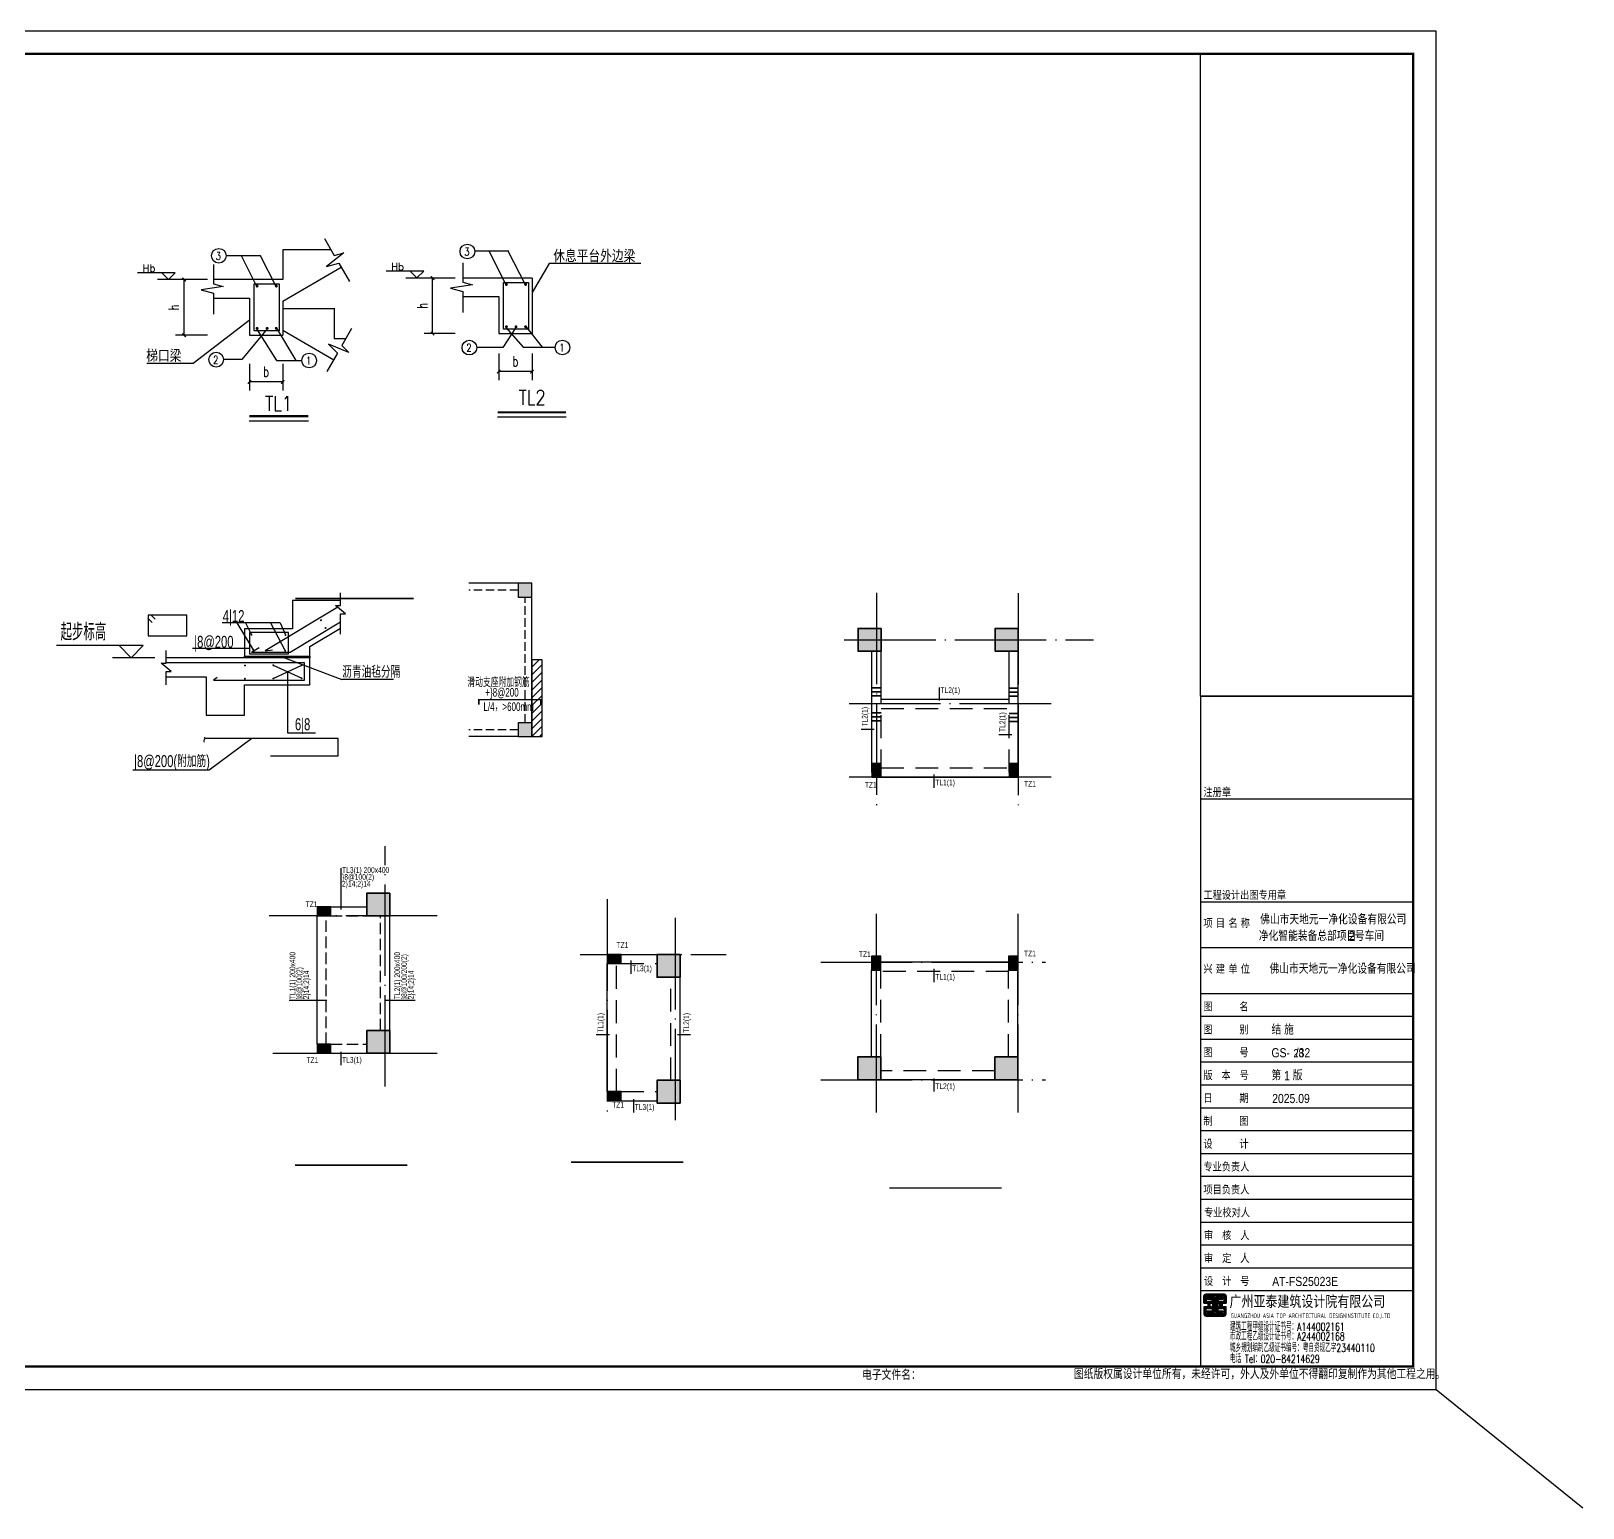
# Model space of a CAD drawing. Extents: x -695511 to 885008, y -751583 to -95266.
# Drawn here: x 506268 to 540210, y -554056 to -521764 of the extents above; entities that cross this region are included whole.
import ezdxf
from ezdxf.enums import TextEntityAlignment as Align

# ---------------------------------------------------------------- set-up
doc = ezdxf.new("R2010")
doc.units = 0
doc.header["$LTSCALE"] = 1000
doc.header["$MEASUREMENT"] = 0
for name, pattern in [('DASH', [0.35, 0.25, -0.1]), ('DOTE', [2.42, 2, -0.2, 0.02, -0.2]), ('线型3', [750, 500, -250])]:
    doc.linetypes.add(name, pattern=pattern)
for name, color, linetype in [('13', 13, 'Continuous'), ('14', 1, 'Continuous'), ('2', 2, 'Continuous'), ('6', 6, 'Continuous'), ('_0', 7, 'Continuous'), ('CT', 3, 'Continuous'), ('DIM_SYMB', 3, 'Continuous'), ('DOTE', 1, 'Continuous'), ('PDIM', 3, 'Continuous'), ('PUB_DIM', 3, 'Continuous'), ('PUB_TEXT', 7, 'Continuous'), ('PUB_TITLE', 4, 'Continuous'), ('ROOF', 4, 'Continuous'), ('S_STAIR', 2, 'Continuous'), ('SEDOTE', 40, 'DOTE'), ('SM', 7, 'Continuous'), ('TZ', 11, 'Continuous'), ('WALL', 4, 'Continuous'), ('X向次梁编号', 7, 'Continuous'), ('X向次梁集中标注', 7, 'Continuous'), ('填充', 8, 'Continuous'), ('板面钢筋', 2, 'Continuous'), ('板面钢筋字串', 4, 'Continuous'), ('板面钢筋尺寸', 3, 'Continuous')]:
    doc.layers.add(name, color=color, linetype=linetype)
for name, color, linetype, lineweight in [('BEAM', 4, 'Continuous', 25), ('BEAM-DASH', 4, '线型3', 25), ('DIM', 3, 'Continuous', 25), ('梁附加箍筋', 1, 'Continuous', 35), ('砼柱', 2, 'Continuous', 35)]:
    doc.layers.add(name, color=color, linetype=linetype, lineweight=lineweight)
doc.styles.add('_HZTXT', font='gs_txt.shx', dxfattribs={"width": 0.8, "bigfont": 'HZTXT.shx'})
doc.styles.add('DIM_FONT', font='SIMPLEX', dxfattribs={"width": 0.7, "bigfont": 'GBCBIG'})
doc.styles.add('GS_Rein', font='GS_TXT.shx', dxfattribs={"width": 0.7, "bigfont": 'GS_HZTXT.shx'})
doc.styles.add('HAIWENRS', font='haiwenrs.shx', dxfattribs={"width": 0.9, "height": 300, "bigfont": 'acci-dx.shx'})
doc.styles.add('HT', font='simhei.ttf', dxfattribs={"width": 0.7})
doc.styles.add('hwzw', font='haiwenrs.shx', dxfattribs={"width": 0.6, "bigfont": 'haiwenzw.shx'})
doc.styles.add('HZ', font='simplex.shx', dxfattribs={"width": 0.8, "bigfont": '1hztxt.shx'})
doc.styles.add('hztxt', font='romand_pkpm', dxfattribs={"bigfont": 'gbcbig'})
doc.styles.add('hztxt0', font='romans.shx', dxfattribs={"bigfont": 'gbcbig0.shx'})
doc.styles.get("Standard").update_dxf_attribs({"font": 'gbenor.shx', "bigfont": 'gbcbig.shx'})
doc.styles.add('宋体', font='simsun.ttc')
doc.dimstyles.new('DIMN', dxfattribs={"dimtxt": 300, "dimasz": 100, "dimexe": 250, "dimexo": 300, "dimgap": 150, "dimtad": 1, "dimdec": 0, "dimzin": 0, "dimdsep": 46, "dimtxsty": 'DIM_FONT', "dimblk": 'ARCHTICK', "dimcen": 0.09, "dimclrt": 7, "dimazin": 2, "dimtfac": 1, "dimtdec": 0, "dimtix": 1, "dimtmove": 2, "dimatfit": 3, "dimfxl": 1, "dimtolj": 1, "dimtzin": 0, "dimarcsym": 0})

# ---------------------------------------------------------------- blocks, each defined once
blk = doc.blocks.new('_ArchTick')
at = {"color": 0, "linetype": 'ByBlock', "const_width": 0.4}
blk.add_lwpolyline([(-0.5, -0.5), (0.5, 0.5)], dxfattribs=at)
blk = doc.blocks.new('*D56')
at = {"layer": 'Defpoints', "color": 0, "transparency": 16777216}
for p in [(807984, -237435), (808956, -237435), (807984, -238263)]:
    blk.add_point(p, dxfattribs=at)
at = {"layer": 'PUB_DIM', "color": 0, "lineweight": -2, "transparency": 16777216}
for p, q in [((807984, -237735), (807984, -238513)), ((808956, -237735), (808956, -238513)), ((808956, -238263), (807984, -238263))]:
    blk.add_line(p, q, dxfattribs=at)
at = {"layer": 'PUB_DIM', "color": 0, "lineweight": -2, "transparency": 16777216, "xscale": 100, "yscale": 100, "zscale": 100, "rotation": 180}
blk.add_blockref('_ArchTick', (807984, -238263), dxfattribs=at)
at = {"layer": 'PUB_DIM', "color": 0, "lineweight": -2, "transparency": 16777216, "xscale": 100, "yscale": 100, "zscale": 100}
blk.add_blockref('_ArchTick', (808956, -238263), dxfattribs=at)
at = {"layer": 'PUB_DIM', "color": 7, "transparency": 16777216, "insert": (808470, -237963), "char_height": 300, "attachment_point": 5, "style": 'DIM_FONT'}
blk.add_mtext('\\A1;b', dxfattribs=at)
blk = doc.blocks.new('A$C2F415FA3')
at = {"layer": 'PUB_TEXT'}
for p, q in [((2982, 1252), (1353, 0)), ((1353, 0), (0, 0))]:
    blk.add_line(p, q, dxfattribs=at)
at = {"layer": 'PDIM', "style": 'HZ'}
blk.add_text('梯口梁', height=360, dxfattribs=at).set_placement((-18, 41))
blk = doc.blocks.new('*D57')
at = {"layer": 'Defpoints', "color": 0, "transparency": 16777216}
for p in [(806079, -235280), (807061, -235280), (807061, -236900)]:
    blk.add_point(p, dxfattribs=at)
at = {"layer": 'PUB_DIM', "color": 0, "lineweight": -2, "transparency": 16777216}
for p, q in [((806761, -235280), (805829, -235280)), ((806079, -236900), (806079, -235280)), ((806761, -236900), (805829, -236900))]:
    blk.add_line(p, q, dxfattribs=at)
at = {"layer": 'PUB_DIM', "color": 0, "lineweight": -2, "transparency": 16777216, "xscale": 100, "yscale": 100, "zscale": 100}
for p, rotation in [((806079, -235280), 90), ((806079, -236900), 270)]:
    blk.add_blockref('_ArchTick', p, dxfattribs=dict(at, rotation=rotation))
at = {"layer": 'PUB_DIM', "color": 7, "transparency": 16777216, "insert": (805779, -236090), "char_height": 300, "attachment_point": 5, "rotation": 90, "style": 'DIM_FONT'}
blk.add_mtext('\\A1;h', dxfattribs=at)
blk = doc.blocks.new('*D58')
at = {"layer": 'Defpoints', "color": 0, "transparency": 16777216}
for p in [(813326, -235234), (814287, -235234), (814287, -236854)]:
    blk.add_point(p, dxfattribs=at)
at = {"layer": 'PUB_DIM', "color": 0, "lineweight": -2, "transparency": 16777216}
for p, q in [((813987, -235234), (813076, -235234)), ((813326, -236854), (813326, -235234)), ((813987, -236854), (813076, -236854))]:
    blk.add_line(p, q, dxfattribs=at)
at = {"layer": 'PUB_DIM', "color": 0, "lineweight": -2, "transparency": 16777216, "xscale": 100, "yscale": 100, "zscale": 100}
for p, rotation in [((813326, -235234), 90), ((813326, -236854), 270)]:
    blk.add_blockref('_ArchTick', p, dxfattribs=dict(at, rotation=rotation))
at = {"layer": 'PUB_DIM', "color": 7, "transparency": 16777216, "insert": (813026, -236044), "char_height": 300, "attachment_point": 5, "rotation": 90, "style": 'DIM_FONT'}
blk.add_mtext('\\A1;h', dxfattribs=at)
blk = doc.blocks.new('*D59')
at = {"layer": 'Defpoints', "color": 0, "transparency": 16777216}
for p in [(815254, -237134), (816226, -237134), (815254, -237962)]:
    blk.add_point(p, dxfattribs=at)
at = {"layer": 'PUB_DIM', "color": 0, "lineweight": -2, "transparency": 16777216}
for p, q in [((815254, -237434), (815254, -238212)), ((816226, -237434), (816226, -238212)), ((816226, -237962), (815254, -237962))]:
    blk.add_line(p, q, dxfattribs=at)
at = {"layer": 'PUB_DIM', "color": 0, "lineweight": -2, "transparency": 16777216, "xscale": 100, "yscale": 100, "zscale": 100, "rotation": 180}
blk.add_blockref('_ArchTick', (815254, -237962), dxfattribs=at)
at = {"layer": 'PUB_DIM', "color": 0, "lineweight": -2, "transparency": 16777216, "xscale": 100, "yscale": 100, "zscale": 100}
blk.add_blockref('_ArchTick', (816226, -237962), dxfattribs=at)
at = {"layer": 'PUB_DIM', "color": 7, "transparency": 16777216, "insert": (815740, -237662), "char_height": 300, "attachment_point": 5, "style": 'DIM_FONT'}
blk.add_mtext('\\A1;b', dxfattribs=at)
blk = doc.blocks.new('滑动支座')
h = blk.add_hatch(color=251)
h.paths.add_polyline_path([(964248, -285260), (964648, -285260), (964648, -284860), (964248, -284860)])
h.paths.add_polyline_path([(964248, -289328), (964648, -289328), (964648, -288928), (964248, -288928)])
h = blk.add_hatch()
h.set_pattern_fill('ANSI31', color=2, scale=100, style=0)
h.set_pattern_definition([(45, (-654419, -276821.99), (-112.253202, 112.253202), [])])
h.paths.add_polyline_path([(964648, -289328), (964948, -289328), (964948, -287094), (964648, -287094)])
at = {"layer": '6'}
h = blk.add_hatch(dxfattribs=at)
h.set_pattern_fill('ANSI32', color=256, scale=10, style=0)
h.set_pattern_definition([(45, (-763576.684, -181193.515), (-33.6759605, 33.6759605), []), (45, (-763554.233, -181193.515), (-33.6759605, 33.6759605), [])])
h.paths.add_polyline_path([(958165, -286988), (956265, -286988), (956265, -287028), (958165, -287028)])
at = {"color": 4}
for p, q in [((964248, -284860), (962803, -284860)), ((964648, -288928), (964648, -285260)), ((964248, -289328), (962803, -289328))]:
    blk.add_line(p, q, dxfattribs=at)
at = {"color": 4, "linetype": 'DASH'}
for p, q in [((964248, -285060), (962803, -285060)), ((964448, -288928), (964448, -285260)), ((964248, -289128), (962803, -289128))]:
    blk.add_line(p, q, dxfattribs=at)
at = {"color": 6}
for points in [[(964248, -285260), (964648, -285260), (964648, -284860), (964248, -284860)], [(964248, -289328), (964648, -289328), (964648, -288928), (964248, -288928)]]:
    blk.add_lwpolyline(points, close=True, dxfattribs=at)
blk.add_lwpolyline([(956265, -286988), (958165, -286988), (958165, -287028), (956265, -287028)], close=True)
at = {"color": 2}
blk.add_lwpolyline([(964648, -289328), (964948, -289328), (964948, -287094), (964648, -287094)], close=True, dxfattribs=at)
at = {"layer": '2', "color": 6}
for p, q in [((958984, -285560), (956866, -286831)), ((953450, -285875), (953573, -285999)), ((953453, -285786), (953453, -286390)), ((954584, -285786), (953453, -285786)), ((953539, -285786), (953663, -285909)), ((954584, -286390), (954584, -285786)), ((957594, -286868), (959065, -285985)), ((953453, -286390), (954584, -286390)), ((957544, -286293), (956413, -286293)), ((956413, -286293), (956413, -286913)), ((957544, -286913), (957544, -286293)), ((956413, -286913), (957544, -286913)), ((956464, -286868), (956690, -286735)), ((956464, -286868), (957594, -286868)), ((956866, -286831), (957079, -286804)), ((958992, -289388), (955123, -289388)), ((958992, -289891), (958992, -289388)), ((957026, -289891), (958992, -289891))]:
    blk.add_line(p, q, dxfattribs=at)
at = {"layer": '2', "color": 6, "const_width": 27.6, "flags": 128}
for points in [[(958505, -285947, 0.766125), (958491, -285924, 1.305271)], [(956480, -286366, 0.766125), (956465, -286343, 1.305271)], [(957471, -286376, 0.766125), (957457, -286353, 1.305271)], [(958640, -286172, 0.766125), (958626, -286149, 1.305271)], [(956529, -286808, 0.766125), (956515, -286785, 1.305271)], [(957462, -286835, 0.766125), (957447, -286812, 1.305271)], [(956288, -287266, 0.766125), (956274, -287243, 1.305271)], [(957115, -287260, 0.766125), (957101, -287237, 1.305271)], [(957942, -287260, 0.766125), (957928, -287237, 1.305271)], [(956288, -287651, 0.766125), (956274, -287628, 1.305271)], [(957115, -287645, 0.766125), (957101, -287622, 1.305271)], [(957942, -287640, 0.766125), (957928, -287617, 1.305271)]]:
    blk.add_lwpolyline(points, format="xyb", close=True, dxfattribs=at)
at = {"layer": '2', "color": 6}
blk.add_lwpolyline([(955470, -287604), (955362, -287685), (958015, -287685), (958015, -287182), (953978, -287182)], dxfattribs=at)
at = {"layer": 'DIM'}
for p, q in [((957301, -286010), (955613, -286010)), ((956038, -286010), (956519, -286798)), ((956292, -286010), (956470, -286358)), ((957019, -286010), (957452, -286826)), ((957301, -286010), (957461, -286367)), ((953308, -286678), (950783, -286678)), ((952958, -287028), (952608, -286678)), ((952608, -286678), (952958, -287028)), ((953308, -286678), (952958, -287028)), ((952958, -287028), (953308, -286678)), ((956413, -286760), (954750, -286760)), ((953646, -287028), (952416, -287028)), ((957105, -287251), (957932, -287630)), ((957105, -287636), (957932, -287251)), ((957387, -287012), (959105, -287665)), ((957521, -287442), (957521, -289219)), ((960610, -287665), (959105, -287665)), ((957521, -289219), (958333, -289219))]:
    blk.add_line(p, q, dxfattribs=at)
for points in [[(959065, -286346), (959065, -285751), (959213, -285751), (958918, -285505), (959065, -285505), (959065, -285140)], [(953978, -287823), (953978, -287431), (954126, -287431), (953830, -287185), (953978, -287185), (953978, -286820)], [(956476, -289388), (955230, -290310), (953009, -290310)]]:
    blk.add_lwpolyline(points, dxfattribs=at)
at = {"layer": 'WALL', "color": 2}
blk.add_line((957665, -285348), (959065, -285348), dxfattribs=at)
for points in [[(957665, -285348), (957665, -286188), (956265, -286188), (956265, -286988)], [(956265, -286988), (958165, -286988), (958165, -286706), (959065, -286165)], [(953978, -287588), (955145, -287588), (955145, -288708), (956265, -288708), (956265, -287816), (958165, -287816), (958165, -287028), (953978, -287028)]]:
    blk.add_lwpolyline(points, dxfattribs=at)
at = {"layer": '板面钢筋', "const_width": 40}
blk.add_lwpolyline([(963098, -288401), (963098, -288251), (964898, -288251), (964898, -288401)], dxfattribs=at)
at = {"color": 7, "style": 'HAIWENRS', "width": 0.7}
for s, p in [('4|12', (955630, -285991)), ('|8@200', (954798, -286741)), ('沥青油毡分隔', (959116, -287616)), ('6|8', (957735, -289144)), ('|8@200(附加筋)', (953045, -290219))]:
    blk.add_text(s, height=350, dxfattribs=at).set_placement(p)
blk.add_text('~', height=350, rotation=90, dxfattribs=at).set_placement((955263, -289513))
at = {"layer": 'SM', "style": 'hwzw', "width": 0.7}
blk.add_text('起步标高', height=500, dxfattribs=at).set_placement((950902, -286528))
at = {"layer": '板面钢筋字串', "style": 'GS_Rein', "width": 0.7}
for s, p in [('滑动支座附加钢筋', (963673, -287633)), ('+}8@200', (963774, -287913))]:
    blk.add_text(s, height=250, dxfattribs=at).set_placement(p, align=Align.TOP_CENTER)
at = {"layer": '板面钢筋尺寸', "style": 'GS_Rein', "width": 0.7}
blk.add_text('L/4，>600mm', height=250, dxfattribs=at).set_placement((963968, -288331), align=Align.TOP_CENTER)
blk = doc.blocks.new('弘吉车间2')
at = {"layer": '14'}
h = blk.add_hatch(dxfattribs=at)
h.set_pattern_fill('ANSI31', color=256, scale=100, angle=135, style=0)
h.set_pattern_definition([(180, (-226475.39, -78017.824), (-3e-15, -12.5), [])])
edge = h.paths.add_edge_path()
edge.add_line((-9011, 2855), (-9011, 2773))
edge.add_line((-9011, 2773), (-9152, 2773))
edge.add_line((-9152, 2773), (-9152, 3084))
edge.add_arc((-9062, 3084), 90, 90, 180, ccw=False)
edge.add_line((-9062, 3174), (-8271, 3174))
edge.add_arc((-8271, 3084), 90, 0, 90, ccw=False)
edge.add_line((-8181, 3084), (-8181, 2768))
edge.add_line((-8181, 2768), (-8311, 2768))
edge.add_line((-8311, 2768), (-8311, 2862))
edge.add_line((-8311, 2862), (-8282, 2862))
edge.add_line((-8282, 2862), (-8268, 2862))
edge.add_line((-8268, 2862), (-8268, 3074))
edge.add_line((-8268, 3074), (-9055, 3074))
edge.add_line((-9055, 3074), (-9055, 2855))
edge.add_line((-9055, 2855), (-9011, 2855))
h.paths.add_polyline_path([(-8629, 2622), (-8629, 3030), (-8321, 3030), (-8321, 2942), (-8535, 2942), (-8535, 2855), (-8362, 2855), (-8362, 2525), (-8542, 2525), (-8542, 2442), (-8320, 2442), (-8320, 2365), (-8628, 2365), (-8628, 2526), (-8697, 2526), (-8697, 2365), (-9006, 2365), (-9006, 2442), (-8784, 2442), (-8784, 2525), (-8963, 2525), (-8963, 2855), (-8790, 2855), (-8790, 2942), (-9004, 2942), (-9004, 3030), (-8697, 3030), (-8697, 2622)])
h.paths.add_polyline_path([(-8874, 2772), (-8776, 2772), (-8776, 2616), (-8874, 2616)], flags=16)
h.paths.add_polyline_path([(-8452, 2772), (-8549, 2772), (-8549, 2616), (-8452, 2616)], flags=16)
edge = h.paths.add_edge_path()
edge.add_line((-9011, 2525), (-9011, 2607))
edge.add_line((-9011, 2607), (-9152, 2607))
edge.add_line((-9152, 2607), (-9152, 2296))
edge.add_arc((-9062, 2296), 90, 180, 270)
edge.add_line((-9062, 2206), (-8271, 2206))
edge.add_arc((-8271, 2296), 90, 270, 360)
edge.add_line((-8181, 2296), (-8181, 2612))
edge.add_line((-8181, 2612), (-8311, 2612))
edge.add_line((-8311, 2612), (-8311, 2518))
edge.add_line((-8311, 2518), (-8282, 2518))
edge.add_line((-8282, 2518), (-8268, 2518))
edge.add_line((-8268, 2518), (-8268, 2306))
edge.add_line((-8268, 2306), (-9055, 2306))
edge.add_line((-9055, 2306), (-9055, 2525))
edge.add_line((-9055, 2525), (-9011, 2525))
for p, q in [((-9300, 29320), (-9300, 0)), ((-9300, 29320), (0, 29320)), ((-9300, 24820), (0, 24820)), ((-9300, 20320), (0, 20320)), ((-9300, 18320), (0, 18320)), ((-9300, 16320), (0, 16320)), ((-9300, 15320), (0, 15320)), ((-9300, 14320), (0, 14320)), ((-9300, 13320), (0, 13320)), ((-9300, 12320), (0, 12320)), ((-9300, 11320), (0, 11320)), ((-9300, 10320), (0, 10320)), ((-9300, 9320), (0, 9320)), ((-9300, 8320), (0, 8320)), ((-9300, 7320), (0, 7320)), ((-9300, 6320), (0, 6320)), ((-9300, 5320), (0, 5320)), ((-9300, 4320), (0, 4320)), ((-9300, 3320), (0, 3320)), ((-9300, 3320), (0, 3320))]:
    blk.add_line(p, q, dxfattribs=at)
for points in [[(-9300, 0), (0, 0), (0, 29320), (-9300, 29320)], [(-8874, 2772), (-8776, 2772), (-8776, 2616), (-8874, 2616)], [(-8452, 2772), (-8549, 2772), (-8549, 2616), (-8452, 2616)]]:
    blk.add_lwpolyline(points, close=True, dxfattribs=at)
for points in [[(-9011, 2855), (-9011, 2773), (-9152, 2773), (-9152, 3084, -0.414214), (-9062, 3174), (-8271, 3174, -0.414214), (-8181, 3084), (-8181, 2768), (-8311, 2768), (-8311, 2862), (-8282, 2862), (-8268, 2862), (-8268, 3074), (-9055, 3074), (-9055, 2855)], [(-9011, 2525), (-9011, 2607), (-9152, 2607), (-9152, 2296, 0.414214), (-9062, 2206), (-8271, 2206, 0.414214), (-8181, 2296), (-8181, 2612), (-8311, 2612), (-8311, 2518), (-8282, 2518), (-8268, 2518), (-8268, 2306), (-9055, 2306), (-9055, 2525)]]:
    blk.add_lwpolyline(points, format="xyb", close=True, dxfattribs=at)
blk.add_lwpolyline([(-8629, 2622), (-8629, 2622), (-8629, 3030), (-8321, 3030), (-8321, 2942), (-8535, 2942), (-8535, 2855), (-8362, 2855), (-8362, 2525), (-8542, 2525), (-8542, 2442), (-8320, 2442), (-8320, 2365), (-8628, 2365), (-8628, 2526), (-8697, 2526), (-8697, 2365), (-9006, 2365), (-9006, 2442), (-8784, 2442), (-8784, 2525), (-8963, 2525), (-8963, 2855), (-8790, 2855), (-8790, 2942), (-9004, 2942), (-9004, 3030), (-8697, 3030), (-8697, 2622), (-8629, 2622)], dxfattribs=at)
at = {"layer": '13', "color": 7, "style": '_HZTXT', "width": 0.85}
for s, height, p in [('佛山市天地元一净化设备有限公司', 417.91, (-6694, 19336)), ('净化智能装备总部项目-', 417.91, (-6750, 18616)), ('2号车间', 417.9, (-2815, 18616)), ('佛山市天地元一净化设备有限公司', 417.91, (-6282, 17179)), ('结 施', 400, (-6198, 14522)), ('GS-  /32', 400, (-6198, 13522)), ('第 1 版', 400, (-6198, 12522)), ('2025.09', 400, (-6166, 11522)), ('AT-FS25023E', 400, (-6166, 3522))]:
    blk.add_text(s, height=height, dxfattribs=at).set_placement(p)
at = {"layer": '13', "style": 'hztxt', "width": 0.7}
for s, p in [('建筑工程甲级设计证书号：A144002161', (-8015, 1568)), ('市政工程乙级设计证书号：A244002168', (-8015, 1144)), ('城乡规划编制乙级证书编号：粤自资规乙字23440110', (-8015, 639)), ('电话 Tel：020-84214629', (-8015, 159))]:
    blk.add_text(s, height=350, rotation=359.99972, dxfattribs=at).set_placement(p)
at = {"layer": '14'}
for s, height, style, width, p in [('注册章', 350, '宋体', 0.82, (-9173, 24949)), ('工程设计出图专用章', 350, '宋体', 0.82, (-9173, 20449)), ('项', 350, '宋体', 0.82, (-9176, 19220)), ('目', 350, '宋体', 0.82, (-8632, 19220)), ('名', 350, '宋体', 0.82, (-8081, 19220)), ('称', 350, '宋体', 0.82, (-7542, 19220)), ('兴', 350, '宋体', 0.82, (-9176, 17220)), ('建', 350, '宋体', 0.82, (-8632, 17220)), ('单', 350, '宋体', 0.82, (-8081, 17220)), ('位', 350, '宋体', 0.82, (-7542, 17220)), ('图      名', 350, '宋体', 0.82, (-9176, 15566)), ('图      别', 350, '宋体', 0.82, (-9176, 14566)), ('图      号', 350, '宋体', 0.82, (-9176, 13566)), ('版  本  号', 350, '宋体', 0.82, (-9176, 12566)), ('日      期', 350, '宋体', 0.82, (-9176, 11566)), ('制      图', 350, '宋体', 0.82, (-9176, 10566)), ('设      计', 350, '宋体', 0.82, (-9176, 9566)), ('专业负责人', 350, '宋体', 0.82, (-9176, 8566)), ('项目负责人', 350, '宋体', 0.82, (-9176, 7566)), ('专业校对人', 350, '宋体', 0.82, (-9149, 6566, -24845)), ('审  核  人', 350, '宋体', 0.82, (-9149, 5566, -24845)), ('审  定  人', 350, '宋体', 0.82, (-9149, 4566, -24845)), ('设  计  号', 350, '宋体', 0.82, (-9149, 3566, -24845)), ('广州亚泰建筑设计院有限公司', 480, 'HT', 0.8, (-8033, 2612))]:
    blk.add_text(s, height=height, dxfattribs=dict(at, style=style, width=width)).set_placement(p)
at = {"layer": '14', "width": 0.8}
blk.add_text('GUANGZHOU ASIA TOP ARCHITECTURAL DESIGNINSTITUTE CO.,LTD', height=198, rotation=359.99972, dxfattribs=at).set_placement((-7987, 2124, -24845))
at = {"layer": '14', "style": 'hztxt0'}
for s, p in [('电子文件名：', (-24105, -584)), ('图纸版权属设计单位所有，未经许可，外人及外单位不得翻印复制作为其他工程之用。', (-14838, -548))]:
    blk.add_text(s, height=450, rotation=359.99972, dxfattribs=at).set_placement(p)
blk = doc.blocks.new('ks3')
at = {"layer": 'CT'}
for p, q in [((805818.9, -235080.5), (804721.2, -235080.5)), ((805623.5, -235275.8), (805428.2, -235080.5)), ((805818.9, -235080.5), (805623.5, -235275.8)), ((813065.9, -235033.9), (811968.2, -235033.9)), ((812870.6, -235229.3), (812675.2, -235033.9)), ((813065.9, -235033.9), (812870.6, -235229.3))]:
    blk.add_line(p, q, dxfattribs=at)
at = {"layer": 'PUB_DIM'}
for p, q in [((810176, -234081.5), (810459.5, -234572.6)), ((806936.1, -234838.3), (806936.1, -235405.3)), ((808309.5, -234584.5), (807307.3, -234584.5)), ((808205.1, -235475.5), (807749.7, -234584.5)), ((808764.9, -235475.5), (808309.5, -234584.5)), ((810737.1, -234495.4), (810231.4, -234897.5)), ((810231.4, -234897.5), (810591.8, -234801.7)), ((810459.5, -234572.6), (810737.1, -234495.4)), ((810591.8, -234801.7), (810898.7, -235333.3)), ((814206.5, -234791.7), (814206.5, -235358.7)), ((815544.5, -234447.2), (814554.1, -234447.2)), ((815475.5, -235428.9), (814974.8, -234447.2)), ((816035.3, -235428.9), (815534.6, -234447.2)), ((807215.1, -235477.3), (806576.1, -235572.7)), ((806576.1, -235572.7), (806936.1, -235669.9)), ((806936.1, -235405.3), (807215.1, -235477.3)), ((806936.1, -235669.9), (806936.1, -236283.7)), ((814485.5, -235430.7), (813846.5, -235526.1)), ((813846.5, -235526.1), (814206.5, -235623.3)), ((814206.5, -235358.7), (814485.5, -235430.7)), ((814206.5, -235623.3), (814206.5, -236237.1)), ((815755.4, -236671.8), (815372, -237263.1)), ((815465.6, -236671.8), (815963.3, -237252.3)), ((816046.1, -236651.1), (816523.1, -237252.3)), ((808498.4, -236718.4), (807765.7, -237613)), ((808195.2, -236718.4), (808774.6, -237641.8)), ((808775.7, -236697.7), (809340.9, -237641.8)), ((810965.7, -236708), (810682.2, -237199)), ((810549.9, -237428.2), (810243, -237959.8)), ((810887.8, -237400.9), (810286.7, -237164)), ((810286.7, -237164), (810549.9, -237428.2)), ((810682.2, -237199), (810887.8, -237400.9)), ((815372, -237263.1), (814613.9, -237263.1)), ((815963.3, -237252.3), (816898.9, -237252.3)), ((807765.7, -237613), (807228.2, -237613)), ((808774.6, -237641.8), (809499.3, -237641.8))]:
    blk.add_line(p, q, dxfattribs=at)
for centre in [(807093, -234584.5), (814339.9, -234459.5), (814399.7, -237260.6), (817113.1, -237258.4), (807014, -237613), (809727, -237638.2)]:
    blk.add_circle(centre, 214.3, dxfattribs=at)
at = {"layer": 'PUB_TEXT', "color": 0}
for p, q in [((816725.2, -234807.6), (816226.1, -235656.2)), ((819393.8, -234807.6), (816725.2, -234807.6)), ((806078.6, -235280.2), (805300.2, -235280.2)), ((813325.7, -235233.6), (812547.2, -235233.6))]:
    blk.add_line(p, q, dxfattribs=at)
at = {"layer": 'PUB_TEXT', "const_width": 63}
for points in [[(807978.8, -239262.6), (809706.7, -239262.6)], [(815222.5, -239148.6), (817220.2, -239148.6)]]:
    blk.add_lwpolyline(points, dxfattribs=at)
at = {"layer": 'PUB_TEXT'}
for points in [[(807978.8, -239397.6), (809706.7, -239397.6)], [(815222.5, -239283.6), (817220.2, -239283.6)]]:
    blk.add_lwpolyline(points, dxfattribs=at)
at = {"layer": 'ROOF'}
for points in [[(808119.6, -236772.4), (808119.6, -235407.1), (808848.6, -235407.1), (808848.6, -236772.4)], [(815390, -236725.8), (815390, -235360.5), (816119, -235360.5), (816119, -236725.8)]]:
    blk.add_lwpolyline(points, close=True, dxfattribs=at)
at = {"layer": 'ROOF', "const_width": 42.2}
for points in [[(808187.4, -235468.5, 1), (808229.6, -235468.5, 1)], [(808746.3, -235468.5, 1), (808788.5, -235468.5, 1)], [(815457.8, -235422, 1), (815500, -235422, 1)], [(816016.7, -235422, 1), (816058.9, -235422, 1)], [(808187.4, -236700.6, 1), (808229.6, -236700.6, 1)], [(808480.7, -236700.6, 1), (808522.9, -236700.6, 1)], [(808746.3, -236700.6, 1), (808788.5, -236700.6, 1)], [(815457.8, -236654.1, 1), (815500, -236654.1, 1)], [(815737.7, -236654.1, 1), (815779.9, -236654.1, 1)], [(816016.7, -236654.1, 1), (816058.9, -236654.1, 1)]]:
    blk.add_lwpolyline(points, format="xyb", close=True, dxfattribs=at)
at = {"layer": 'S_STAIR', "color": 0}
for p, q in [((808955.7, -234416), (808955.7, -235280)), ((810369.1, -234416), (808955.7, -234416)), ((808955.7, -235280), (806936.1, -235280)), ((808955.7, -235903.2), (810660.7, -234921.1)), ((816226.1, -235233.4), (814206.5, -235233.4)), ((816226.1, -235233.4), (816226.1, -236853.4)), ((814206.5, -235773.4), (815254.1, -235773.4)), ((815254.1, -235773.4), (815254.1, -236853.4)), ((806936.1, -235820), (807983.7, -235820)), ((807983.7, -235820), (807983.7, -236900)), ((808955.7, -235903.2), (808955.7, -236900)), ((810455.7, -236133.2), (808955.7, -236133.2)), ((810451.5, -236112.5), (810451.5, -237001.7)), ((807983.7, -236900), (808955.7, -236900)), ((808955.7, -236752.7), (810443, -237613.4)), ((810796.1, -237001.7), (810451.5, -237001.7)), ((815254.1, -236853.4), (816226.1, -236853.4))]:
    blk.add_line(p, q, dxfattribs=at)
at = {"layer": 'PUB_TEXT', "color": 0}
blk.add_blockref('A$C2F415FA3', (804993.2, -237724.4), dxfattribs=at)
at = {"color": 7, "linetype": 'ByBlock', "style": 'HZ', "width": 0.8}
for s, p in [('3', (814326.3, -234464.2)), ('3', (807079.4, -234589.1)), ('2', (807000.4, -237617.6)), ('1', (809713.4, -237642.8)), ('2', (814386.1, -237265.3)), ('1', (817099.5, -237263))]:
    blk.add_text(s, height=225, rotation=359.94194, dxfattribs=at).set_placement(p, align=Align.MIDDLE)
at = {"layer": 'CT', "style": 'HZ'}
for p in [(804867.8, -235054.2), (812114.9, -235007.6)]:
    blk.add_text('Hb', height=216, dxfattribs=at).set_placement(p)
at = {"layer": 'PDIM', "style": 'HZ'}
blk.add_text('休息平台外边梁', height=360, dxfattribs=at).set_placement((816844.4, -234775.2))
at = {"layer": 'PUB_TEXT', "style": 'HZ', "width": 0.8}
for s, p in [('TL2', (815834.9, -238933.5)), ('TL1', (808443.1, -239105.3))]:
    blk.add_text(s, height=432, dxfattribs=at).set_placement(p)
at = {"layer": 'PUB_DIM'}
for p1, p2, distance, text, picture, middle in [((807061.4, -236900.2), (807061.4, -235280.2), 982.8, 'h', '*D57', (805778.6, -236090.2)), ((814286.7, -236853.6), (814286.7, -235233.6), 961, 'h', '*D58', (813025.7, -236043.6)), ((816226.1, -237134.2), (815254.1, -237134.2), 827.7, 'b', '*D59', (815740.1, -237661.9)), ((808955.7, -237435.1), (807983.7, -237435.1), 827.7, 'b', '*D56', (808469.7, -237962.8))]:
    dim = blk.add_aligned_dim(p1=p1, p2=p2, distance=distance, text=text, dimstyle='DIMN', dxfattribs=at)
    dim.commit()
    dim.dimension.update_dxf_attribs({"geometry": picture, "text_midpoint": middle})

msp = doc.modelspace()

# ---------------------------------------------------------------- hatches: boundary and pattern name
at = {"layer": 'TZ'}
h = msp.add_hatch(color=256, dxfattribs=at)
h.dxf.hatch_style = 1
h.paths.add_polyline_path([(524659.9, -538075.6), (524859.9, -538075.6), (524859.9, -537775.6), (524659.9, -537775.6)])
h = msp.add_hatch(color=256, dxfattribs=at)
h.dxf.hatch_style = 1
h.paths.add_polyline_path([(527657.8, -538075.6), (527857.8, -538075.6), (527857.8, -537775.6), (527657.8, -537775.6)])
h = msp.add_hatch(color=256, dxfattribs=at)
h.dxf.hatch_style = 1
h.paths.add_polyline_path([(512522.1, -540913.2), (512522.1, -541113.2), (512822.1, -541113.2), (512822.1, -540913.2)])
h = msp.add_hatch(color=256, dxfattribs=at)
h.dxf.hatch_style = 1
h.paths.add_polyline_path([(518871.6, -541954.2), (518871.6, -542154.2), (519171.6, -542154.2), (519171.6, -541954.2)])
h = msp.add_hatch(color=256, dxfattribs=at)
h.dxf.hatch_style = 1
h.paths.add_polyline_path([(524650.4, -542295.1), (524850.4, -542295.1), (524850.4, -541995.1), (524650.4, -541995.1)])
h = msp.add_hatch(color=256, dxfattribs=at)
h.dxf.hatch_style = 1
h.paths.add_polyline_path([(527648.3, -542295.1), (527848.3, -542295.1), (527848.3, -541995.1), (527648.3, -541995.1)])
h = msp.add_hatch(color=256, dxfattribs=at)
h.dxf.hatch_style = 1
h.paths.add_polyline_path([(512522.1, -543913.2), (512522.1, -544113.2), (512822.1, -544113.2), (512822.1, -543913.2)])
h = msp.add_hatch(color=256, dxfattribs=at)
h.dxf.hatch_style = 1
h.paths.add_polyline_path([(518871.6, -544954.2), (518871.6, -545154.2), (519171.6, -545154.2), (519171.6, -544954.2)])
at = {"layer": '填充'}
h = msp.add_hatch(color=256, dxfattribs=at)
h.dxf.hatch_style = 1
h.paths.add_polyline_path([(524857.8, -534825.6), (524357.8, -534825.6), (524357.8, -535325.6), (524857.8, -535325.6)])
h = msp.add_hatch(color=256, dxfattribs=at)
h.dxf.hatch_style = 1
h.paths.add_polyline_path([(527857.8, -534825.6), (527357.8, -534825.6), (527357.8, -535325.6), (527857.8, -535325.6)])
h = msp.add_hatch(color=256, dxfattribs=at)
h.dxf.hatch_style = 1
h.paths.add_polyline_path([(514112.1, -540613.2), (513612.1, -540613.2), (513612.1, -541113.2), (514112.1, -541113.2)])
h = msp.add_hatch(color=256, dxfattribs=at)
h.dxf.hatch_style = 1
h.paths.add_polyline_path([(520461.6, -541954.2), (519961.6, -541954.2), (519961.6, -542454.2), (520461.6, -542454.2)])
h = msp.add_hatch(color=256, dxfattribs=at)
h.dxf.hatch_style = 1
h.paths.add_polyline_path([(514112.1, -543613.2), (513612.1, -543613.2), (513612.1, -544113.2), (514112.1, -544113.2)])
h = msp.add_hatch(color=256, dxfattribs=at)
h.dxf.hatch_style = 1
h.paths.add_polyline_path([(524850.4, -544195.1), (524350.4, -544195.1), (524350.4, -544695.1), (524850.4, -544695.1)])
h = msp.add_hatch(color=256, dxfattribs=at)
h.dxf.hatch_style = 1
h.paths.add_polyline_path([(527848.3, -544195.1), (527348.3, -544195.1), (527348.3, -544695.1), (527848.3, -544695.1)])
h = msp.add_hatch(color=256, dxfattribs=at)
h.dxf.hatch_style = 1
h.paths.add_polyline_path([(520461.6, -544704.2), (519961.6, -544704.2), (519961.6, -545204.2), (520461.6, -545204.2)])

# ---------------------------------------------------------------- linework, layer by layer
at = {"color": 4, "linetype": 'DASH'}
for p, q in [((512722.1, -543913.2), (512722.1, -541113.2)), ((512822.1, -541113.2), (513612.1, -541113.2)), ((513912.1, -543613.2), (513912.1, -541113.2)), ((512822.1, -543913.2), (513612.1, -543913.2))]:
    msp.add_line(p, q, dxfattribs=at)
at = {"layer": '14'}
msp.add_line((531846.5, -536304.4), (531846.5, -522264.5), dxfattribs=at)
at = {"layer": '_0'}
msp.add_lwpolyline([(536996.5, -551464.5), (540210, -554056)], dxfattribs=at)
at = {"layer": 'BEAM'}
for p, q in [((524659.9, -536475.6), (524659.9, -535325.6)), ((524859.9, -536475.6), (524859.9, -535325.6)), ((527657.8, -536475.6), (527657.8, -535325.6)), ((527857.8, -536475.6), (527857.8, -535325.6)), ((524659.9, -537975.6), (524659.9, -536475.6)), ((524859.9, -536375.6), (527657.8, -536375.6)), ((527857.8, -537975.6), (527857.8, -536475.6)), ((524859.9, -538075.6), (527657.8, -538075.6)), ((512822.1, -540913.2), (513612.1, -540913.2)), ((512522.1, -543913.2), (512522.1, -541113.2)), ((514112.1, -543613.2), (514112.1, -541113.2)), ((519171.6, -541954.2), (519961.6, -541954.2)), ((518871.6, -544954.2), (518871.6, -542154.2)), ((524650.4, -544195.1), (524650.4, -542295.1)), ((527848.3, -544195.1), (527848.3, -542295.1)), ((520461.6, -544704.2), (520461.6, -542454.2)), ((512822.1, -544113.2), (513612.1, -544113.2)), ((519171.6, -545154.2), (519961.6, -545154.2))]:
    msp.add_line(p, q, dxfattribs=at)
for points in [[(527648.3, -542125.1), (524850.4, -542125.1)], [(527348.3, -544695.1), (524850.4, -544695.1)]]:
    msp.add_lwpolyline(points, dxfattribs=at)
at = {"layer": 'BEAM-DASH', "ltscale": 0.001}
for p, q in [((524859.9, -537975.6), (524859.9, -536475.6)), ((524859.9, -536575.6), (527657.8, -536575.6)), ((527657.8, -537975.6), (527657.8, -536475.6)), ((524859.9, -537875.6), (527657.8, -537875.6)), ((519071.6, -544954.2), (519071.6, -542154.2)), ((519171.6, -542154.2), (519961.6, -542154.2)), ((524850.4, -544195.1), (524850.4, -542295.1)), ((527648.3, -544195.1), (527648.3, -542295.1)), ((520261.6, -544704.2), (520261.6, -542454.2)), ((519171.6, -544954.2), (519961.6, -544954.2))]:
    msp.add_line(p, q, dxfattribs=at)
for points in [[(527648.3, -542325.1), (524850.4, -542325.1)], [(527348.3, -544495.1), (524850.4, -544495.1)]]:
    msp.add_lwpolyline(points, dxfattribs=at)
at = {"layer": 'DIM_SYMB', "const_width": 35}
for points in [[(512046, -534172), (514637.2, -534172)], [(512042.9, -546558.7), (514498.4, -546558.7)], [(518074.9, -546496.7), (520530.4, -546496.7)], [(525040.7, -547060.1), (527496.2, -547060.1)]]:
    msp.add_lwpolyline(points, dxfattribs=at)
at = {"layer": 'DOTE', "linetype": 'DOTE'}
for p, q in [((524759.9, -534046.6), (524759.9, -538884.6)), ((527857.8, -534052.8), (527857.8, -538884.6)), ((524053.1, -535075.6), (529504.8, -535075.6)), ((514012.1, -544841.7), (514012.1, -539584.2)), ((515152.7, -541113.2), (511475.1, -541113.2)), ((520361.6, -545577), (520361.6, -541054.2)), ((524750.4, -541065.1), (524750.4, -545406.6)), ((527848.3, -541065.1), (527848.3, -545406.6)), ((518278.1, -541954.2), (521469.6, -541954.2)), ((523539.1, -542125.1), (528455.8, -542125.1)), ((511553.1, -544113.2), (515152.7, -544113.2)), ((523539.1, -544695.1), (528455.8, -544695.1))]:
    msp.add_line(p, q, dxfattribs=at)
at = {"layer": 'PUB_TITLE'}
msp.add_lwpolyline([(484446.5, -551464.5), (536996.5, -551464.5), (536996.5, -521764.5), (484446.5, -521764.5)], close=True, dxfattribs=at)
at = {"layer": 'PUB_TITLE', "const_width": 50}
msp.add_lwpolyline([(485696.5, -550964.5), (536496.5, -550964.5), (536496.5, -522264.5), (485696.5, -522264.5)], close=True, dxfattribs=at)
at = {"layer": 'SEDOTE', "linetype": 'DOTE'}
for p, q in [((528577.4, -536475.6), (524122, -536475.6)), ((528577.4, -538075.6), (524122, -538075.6))]:
    msp.add_line(p, q, dxfattribs=at)
for points in [[(528080.3, -538075.6), (524314.2, -538075.6)], [(518871.6, -540748.6), (518871.6, -545577)]]:
    msp.add_lwpolyline(points, dxfattribs=at)
at = {"layer": 'TZ'}
for points in [[(524659.9, -538075.6), (524859.9, -538075.6), (524859.9, -537775.6), (524659.9, -537775.6)], [(527657.8, -538075.6), (527857.8, -538075.6), (527857.8, -537775.6), (527657.8, -537775.6)], [(512522.1, -540913.2), (512522.1, -541113.2), (512822.1, -541113.2), (512822.1, -540913.2)], [(518871.6, -541954.2), (518871.6, -542154.2), (519171.6, -542154.2), (519171.6, -541954.2)], [(524650.4, -542295.1), (524850.4, -542295.1), (524850.4, -541995.1), (524650.4, -541995.1)], [(527648.3, -542295.1), (527848.3, -542295.1), (527848.3, -541995.1), (527648.3, -541995.1)], [(512522.1, -543913.2), (512522.1, -544113.2), (512822.1, -544113.2), (512822.1, -543913.2)], [(518871.6, -544954.2), (518871.6, -545154.2), (519171.6, -545154.2), (519171.6, -544954.2)]]:
    msp.add_lwpolyline(points, close=True, dxfattribs=at)
at = {"layer": 'X向次梁集中标注', "color": 151}
for p, q in [((526128.8, -536115.4), (526128.8, -536404.6)), ((524421.9, -537027.2), (524711.1, -537027.2)), ((527431.4, -537143.7), (527720.6, -537143.7)), ((526016.3, -538021), (526016.3, -538310.2)), ((513041.8, -540071), (513041.8, -540970.8)), ((519388.3, -542085.5), (519388.3, -542374.7)), ((526016.3, -542270), (526016.3, -542559.2)), ((511915.3, -542957.2), (512735.1, -542957.2)), ((514009.3, -542957.2), (514669.1, -542957.2)), ((518626.9, -543705.4), (518916.1, -543705.4)), ((520404.4, -543705.4), (520693.6, -543705.4)), ((513041.8, -544086.5), (513041.8, -544375.7)), ((526016.3, -544664), (526016.3, -544953.2)), ((519443.8, -545117.5), (519443.8, -545406.7))]:
    msp.add_line(p, q, dxfattribs=at)
at = {"layer": '梁附加箍筋', "lineweight": 35}
for p, q in [((524859.9, -536124.4), (524659.9, -536124.4)), ((524859.9, -536211.9), (524659.9, -536211.9)), ((527857.8, -536132.9), (527657.8, -536132.9)), ((527857.8, -536220.4), (527657.8, -536220.4)), ((524859.9, -536299.4), (524659.9, -536299.4)), ((527857.8, -536307.9), (527657.8, -536307.9)), ((524859.9, -536674.4), (524659.9, -536674.4)), ((524859.9, -536761.9), (524659.9, -536761.9)), ((524859.9, -536849.4), (524659.9, -536849.4)), ((527857.8, -536682.9), (527657.8, -536682.9)), ((527857.8, -536770.4), (527657.8, -536770.4)), ((527857.8, -536857.9), (527657.8, -536857.9))]:
    msp.add_line(p, q, dxfattribs=at)
at = {"layer": '砼柱', "lineweight": 35}
for points in [[(524857.8, -534825.6), (524357.8, -534825.6), (524357.8, -535325.6), (524857.8, -535325.6)], [(527857.8, -534825.6), (527357.8, -534825.6), (527357.8, -535325.6), (527857.8, -535325.6)], [(514112.1, -540613.2), (513612.1, -540613.2), (513612.1, -541113.2), (514112.1, -541113.2)], [(520461.6, -541954.2), (519961.6, -541954.2), (519961.6, -542454.2), (520461.6, -542454.2)], [(514112.1, -543613.2), (513612.1, -543613.2), (513612.1, -544113.2), (514112.1, -544113.2)], [(524850.4, -544195.1), (524350.4, -544195.1), (524350.4, -544695.1), (524850.4, -544695.1)], [(527848.3, -544195.1), (527348.3, -544195.1), (527348.3, -544695.1), (527848.3, -544695.1)], [(520461.6, -544704.2), (519961.6, -544704.2), (519961.6, -545204.2), (520461.6, -545204.2)]]:
    msp.add_lwpolyline(points, close=True, dxfattribs=at)

# ---------------------------------------------------------------- block references
at = {"xscale": 0.75, "yscale": 0.75, "zscale": 0.75}
for name, p in [('ks3', (-94944.4, -350739.6)), ('滑动支座', (-206262.1, -320194.1))]:
    msp.add_blockref(name, p, dxfattribs=at)
at = {"layer": '_0', "xscale": 0.5, "yscale": 0.5, "zscale": 0.5}
msp.add_blockref('弘吉车间2', (536496.5, -550964.5), dxfattribs=at)

# ---------------------------------------------------------------- texts
at = {"layer": '13', "color": 2, "style": '_HZTXT', "width": 0.85}
msp.add_text('28', height=175, dxfattribs=at).set_placement((533879.2, -544200.2))
at = {"layer": 'X向次梁编号', "color": 151, "style": 'GS_Rein', "width": 0.7}
for s, p in [('TL2(1) ', (526156.3, -536114.1)), ('TZ1', (524504.3, -538181.1)), ('TL1(1) ', (526043.8, -538130.6)), ('TZ1', (527985.3, -538159.1)), ('TL3(1) 200x400', (513069.3, -540045.6)), ('TZ1', (512273.3, -540792.1)), ('TZ1', (519071.8, -541685.1)), ('TZ1', (524373.8, -541887.1)), ('TZ1', (527985, -541870.1)), ('TL3(1) ', (519415.8, -542195.1)), ('TL1(1) ', (526043.8, -542379.6)), ('TZ1', (512289.8, -544201.1)), ('TL3(1) ', (513069.3, -544196.1)), ('TL2(1) ', (526043.8, -544773.6)), ('TZ1', (518977.3, -545177.1)), ('TL3(1) ', (519471.3, -545227.1))]:
    msp.add_text(s, height=125, dxfattribs=at).set_placement(p, align=Align.TOP_LEFT)
for s, p in [('TL2(1) ', (524438.6, -536972.7)), ('TL2(1) ', (527448.1, -537089.2)), ('TL1(1) 200x400', (511922.5, -542932.2)), ('TL2(1) 200x400', (514213.5, -542932.2)), ('TL1(1) ', (518657.1, -543663.9)), ('TL2(1) ', (520536.1, -543663.9))]:
    msp.add_text(s, height=125, rotation=90, dxfattribs=at).set_placement(p, align=Align.TOP_LEFT)
at = {"layer": 'X向次梁集中标注', "color": 151, "style": 'GS_Rein', "width": 0.7}
for s, p in [('}8@100(2)', (513069.3, -540195.6)), ('2}14;2}14', (513069.3, -540345.6))]:
    msp.add_text(s, height=125, dxfattribs=at).set_placement(p, align=Align.TOP_LEFT)
for s, p in [('}8@100(2)', (512072.5, -542932.2)), ('}8@100/200(2)', (514363.5, -542932.2)), ('2}14;2}14', (512222.5, -542932.2)), ('2}14;2}14', (514513.5, -542932.2))]:
    msp.add_text(s, height=125, rotation=90, dxfattribs=at).set_placement(p, align=Align.TOP_LEFT)

doc.saveas('drawing.dxf')
